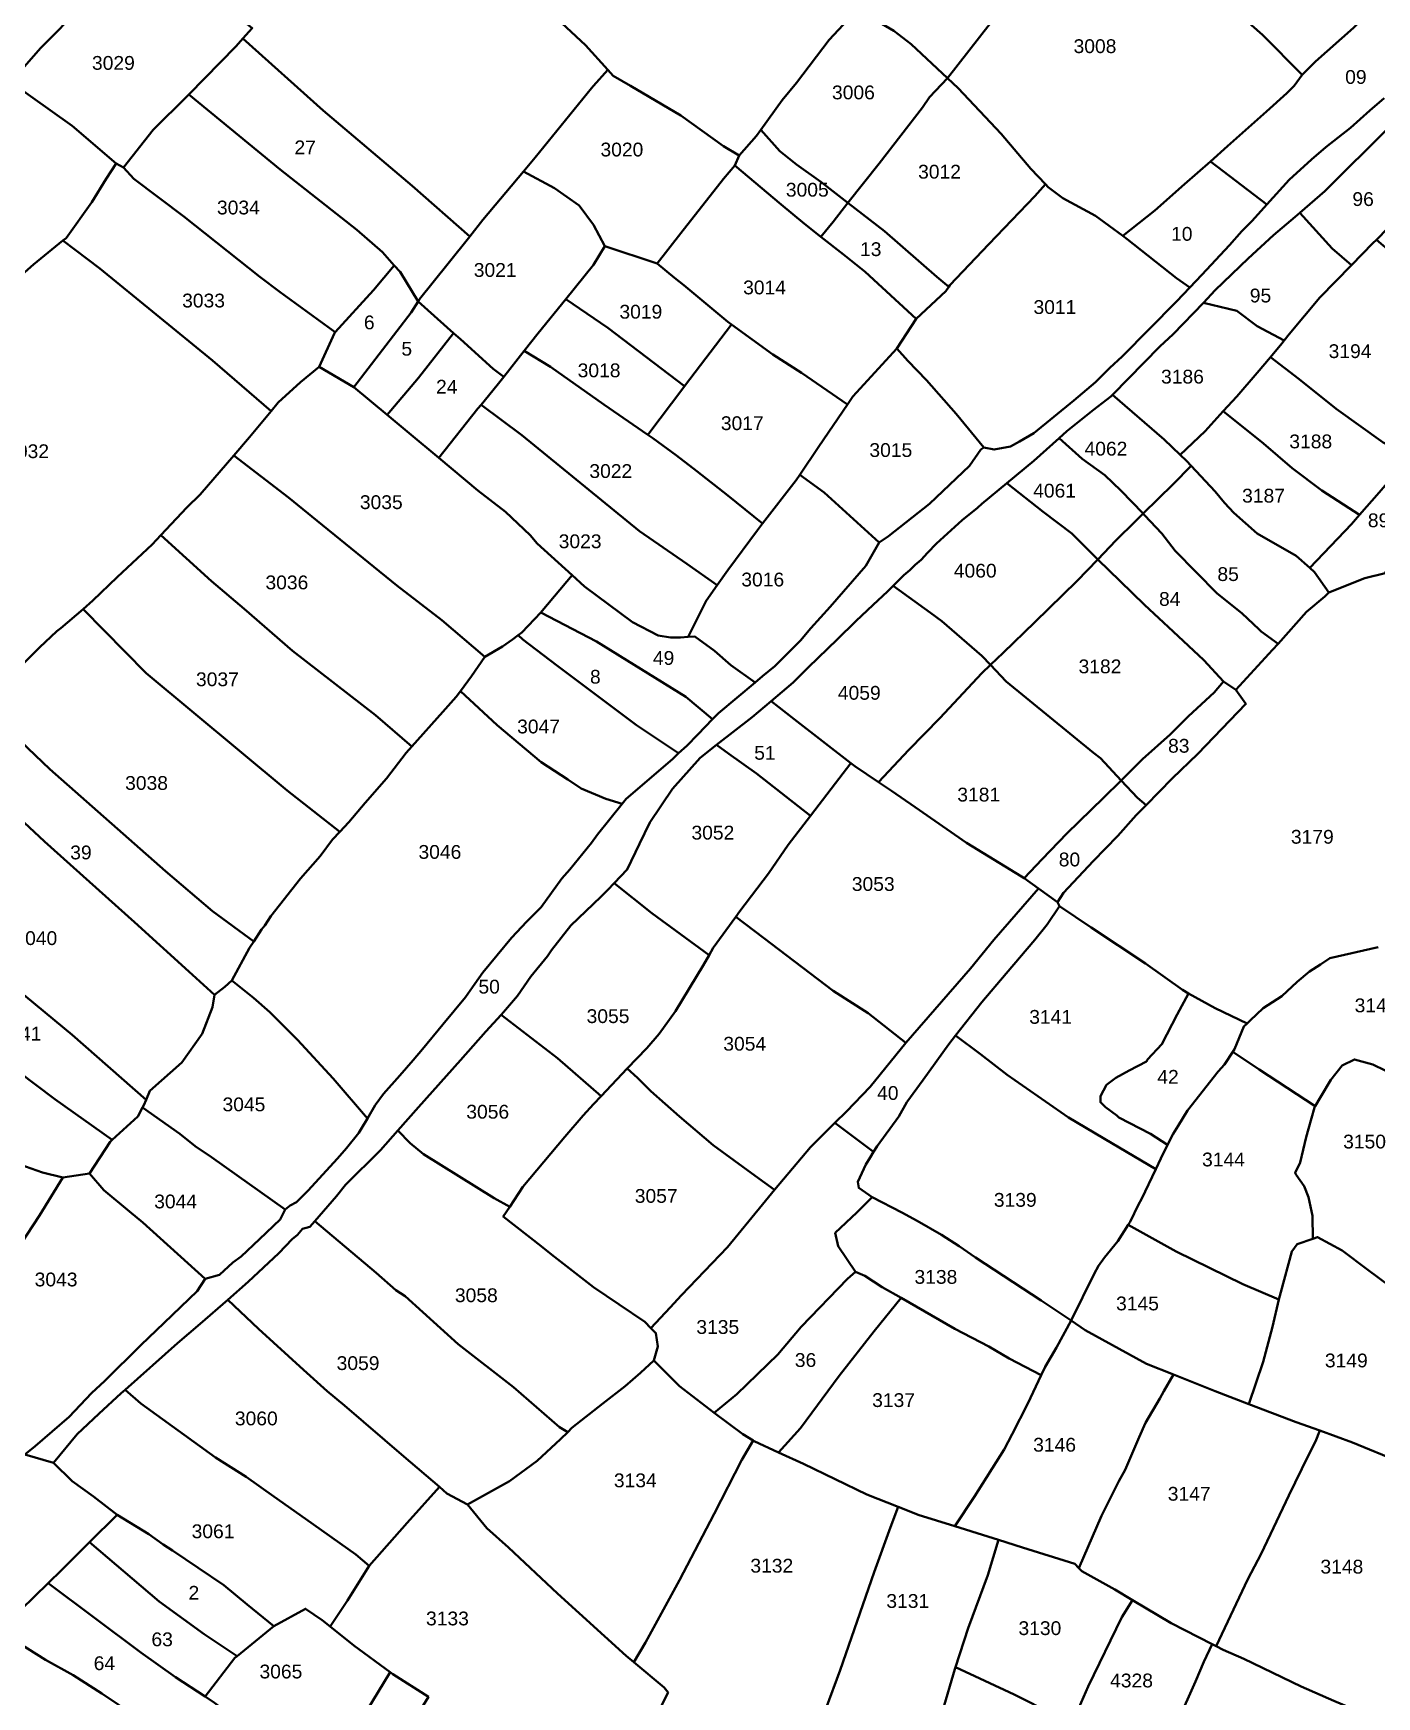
# Model space of a CAD drawing. Header units: inches. Extents: x -210528 to -96779, y -167010 to -59860.
# Drawn here: x -193927 to -181319, y -124539 to -108929 of the extents above; entities that cross this region are included whole.
import ezdxf

# ---------------------------------------------------------------- set-up
doc = ezdxf.new("R2010")
doc.units = ezdxf.units.IN
doc.header["$MEASUREMENT"] = 0
doc.layers.add('PDF7_Geometry', color=9, linetype='Continuous', true_color=0x808080)
doc.layers.add('PDF7_Text', color=7, linetype='Continuous', true_color=0xffffff)
doc.styles.add('PDF Arial', font='arial.ttf')

msp = doc.modelspace()

# ---------------------------------------------------------------- linework, layer by layer
at = {"layer": 'PDF7_Geometry', "color": 1, "lineweight": 40}
for points in [[(-184900, -107028), (-184775, -107095), (-184660, -107191), (-184592, -107248), (-184439, -107392), (-184093, -107737), (-184053, -107766), (-184189, -107910), (-184343, -108101), (-184718, -108542), (-184948, -108839), (-185346, -109350), (-185688, -109031), (-185852, -108906), (-186194, -108707), (-186034, -108360), (-186015, -108322), (-185963, -108262), (-185804, -108082), (-185554, -107804), (-185381, -107593), (-185227, -107392), (-185044, -107200)], [(-194417, -107321), (-194207, -107482), (-194137, -107535), (-193916, -107755), (-193260, -108426), (-193340, -108512), (-193484, -108685), (-193695, -108905), (-193859, -109068), (-194138, -109388), (-194589, -109058), (-194974, -108732), (-195278, -108531), (-195118, -108311), (-194695, -107678)], [(-182716, -107445), (-182420, -107728), (-182017, -108159), (-181738, -108523), (-181471, -108817), (-181536, -108878), (-181892, -109194), (-182017, -109319), (-182392, -108945), (-182728, -108648), (-183132, -108245), (-183314, -108034), (-183122, -107795), (-183018, -107705)], [(-192914, -108038), (-192446, -108417), (-191872, -108880), (-191961, -108979), (-192023, -109049), (-192468, -109503), (-192484, -109519), (-192802, -109835), (-193080, -110190), (-193148, -110151), (-193561, -109797), (-194138, -109388), (-193859, -109068), (-193695, -108905), (-193484, -108685), (-193340, -108512), (-193260, -108426), (-193119, -108273), (-193003, -108129)], [(-186194, -108707), (-185852, -108906), (-185688, -109031), (-185346, -109350), (-185516, -109529), (-185583, -109625), (-185987, -110152), (-186283, -110519), (-186535, -110325), (-186765, -110162), (-186919, -110037), (-187098, -109834), (-186900, -109558), (-186765, -109395), (-186457, -108992), (-186198, -108714)], [(-191961, -108979), (-191206, -109653), (-190370, -110362), (-189831, -110836), (-190033, -111091), (-190303, -111426), (-190314, -111445), (-190485, -111168), (-190539, -111108), (-190649, -110985), (-190889, -110774), (-191610, -110209), (-192468, -109503), (-192023, -109049)], [(-194138, -109388), (-193561, -109797), (-193148, -110151), (-193244, -110295), (-193378, -110515), (-193619, -110851), (-193649, -110875), (-193926, -111100), (-194119, -111272), (-194397, -111570), (-194413, -111602), (-194743, -111320), (-195276, -110878), (-195089, -110640), (-194974, -110439), (-194836, -110186), (-194801, -110122), (-194512, -109806), (-194397, -109672), (-194243, -109509)], [(-188535, -109273), (-188486, -109328), (-188322, -109423), (-187851, -109701), (-187448, -109989), (-187303, -110075), (-187342, -110171), (-187448, -110296), (-187851, -110804), (-188073, -111091), (-188563, -110928), (-188668, -110727), (-188803, -110545), (-189034, -110382), (-189327, -110227), (-189216, -110094), (-188688, -109443), (-188668, -109423)], [(-185346, -109350), (-185246, -109443), (-184843, -109874), (-184564, -110200), (-184426, -110346), (-184526, -110459), (-184958, -110909), (-185324, -111293), (-185334, -111308), (-185448, -111216), (-185939, -110785), (-186283, -110519), (-185987, -110152), (-185583, -109625), (-185516, -109529)], [(-192468, -109503), (-191610, -110209), (-190889, -110774), (-190649, -110985), (-190539, -111108), (-190735, -111340), (-191093, -111734), (-191610, -111359), (-191802, -111215), (-192513, -110650), (-192984, -110295), (-193080, -110190), (-192802, -109835), (-192484, -109519)], [(-187098, -109834), (-186919, -110037), (-186765, -110162), (-186535, -110325), (-186283, -110519), (-186419, -110698), (-186536, -110838), (-186688, -110718), (-186909, -110535), (-187342, -110171), (-187303, -110075), (-187140, -109893)], [(-181075, -109750), (-180738, -110028), (-180662, -110105), (-180614, -110119), (-180710, -110230), (-180777, -110297), (-180998, -110536), (-181322, -110868), (-181354, -110900), (-181557, -111107), (-181738, -110948), (-182039, -110613), (-181805, -110411), (-181200, -109808)], [(-193080, -110190), (-192984, -110295), (-192513, -110650), (-191802, -111215), (-191610, -111359), (-191093, -111734), (-191100, -111742), (-191245, -112059), (-191418, -112203), (-191629, -112394), (-191695, -112474), (-192244, -112001), (-193302, -111138), (-193649, -110875), (-193619, -110851), (-193378, -110515), (-193244, -110295), (-193148, -110151)], [(-187342, -110171), (-186909, -110535), (-186688, -110718), (-186536, -110838), (-186323, -111005), (-186121, -111168), (-185641, -111609), (-185823, -111887), (-186237, -112337), (-186287, -112412), (-186717, -112117), (-186987, -111944), (-187375, -111662), (-187409, -111638), (-187823, -111292), (-187909, -111225), (-188073, -111091), (-187851, -110804), (-187448, -110296)], [(-182880, -110132), (-182350, -110537), (-182488, -110689), (-182584, -110785), (-182699, -110919), (-182959, -111197), (-183072, -111315), (-183199, -111226), (-183661, -110862), (-183702, -110831), (-183401, -110593), (-183122, -110344)], [(-180614, -110119), (-180431, -110172), (-180344, -110210), (-180142, -110306), (-179777, -110565), (-179364, -110843), (-179176, -110991), (-179345, -111131), (-179527, -111332), (-180071, -111873), (-180095, -111897), (-180104, -111910), (-180373, -111706), (-180412, -111677), (-180681, -111456), (-180835, -111332), (-180892, -111284), (-181094, -111063), (-181322, -110868), (-180998, -110536), (-180777, -110297), (-180710, -110230)], [(-189327, -110227), (-189034, -110382), (-188803, -110545), (-188668, -110727), (-188563, -110928), (-188669, -111101), (-188929, -111423), (-189188, -111743), (-189319, -111910), (-189510, -112153), (-189611, -112078), (-189918, -111800), (-189983, -111742), (-190314, -111445), (-190303, -111426), (-190033, -111091), (-189831, -110836), (-189707, -110679)], [(-184426, -110346), (-184401, -110373), (-184266, -110478), (-183959, -110641), (-183702, -110831), (-183661, -110862), (-183199, -111226), (-183072, -111315), (-183199, -111446), (-183709, -111964), (-183824, -112069), (-183959, -112203), (-184161, -112376), (-184536, -112683), (-184670, -112759), (-184757, -112807), (-184910, -112836), (-185007, -112817), (-185266, -112500), (-185545, -112184), (-185718, -112002), (-185823, -111887), (-185641, -111609), (-185362, -111350), (-185334, -111308), (-185324, -111293), (-184958, -110909), (-184526, -110459)], [(-186283, -110519), (-185939, -110785), (-185448, -111216), (-185334, -111308), (-185362, -111350), (-185641, -111609), (-186121, -111168), (-186323, -111005), (-186536, -110838), (-186419, -110698)], [(-182039, -110613), (-181738, -110948), (-181557, -111107), (-181854, -111408), (-182142, -111753), (-182188, -111812), (-182440, -111677), (-182632, -111533), (-182946, -111458), (-182834, -111341), (-182526, -111044), (-182286, -110824), (-182084, -110651)], [(-188073, -111091), (-187909, -111225), (-187823, -111292), (-187409, -111638), (-187375, -111662), (-187815, -112240), (-188534, -111695), (-188929, -111423), (-188669, -111101), (-188563, -110928)], [(-190539, -111108), (-190485, -111168), (-190314, -111445), (-190380, -111551), (-190918, -112250), (-191245, -112059), (-191100, -111742), (-191093, -111734), (-190735, -111340)], [(-190314, -111445), (-189983, -111742), (-190312, -112164), (-190607, -112509), (-190918, -112250), (-190380, -111551)], [(-188929, -111423), (-188534, -111695), (-187815, -112240), (-187823, -112251), (-188159, -112697), (-188573, -112414), (-189072, -112059), (-189319, -111910), (-189188, -111743)], [(-182946, -111458), (-182632, -111533), (-182440, -111677), (-182188, -111812), (-182209, -111839), (-182316, -111968), (-182440, -112117), (-182632, -112338), (-182760, -112477), (-182930, -112664), (-183163, -112885), (-183315, -112740), (-183799, -112322), (-183353, -111868), (-183228, -111753)], [(-189983, -111742), (-189918, -111800), (-189611, -112078), (-189510, -112153), (-189572, -112231), (-189724, -112415), (-189755, -112452), (-190121, -112914), (-190399, -112682), (-190607, -112509), (-190312, -112164)], [(-187375, -111662), (-186987, -111944), (-186717, -112117), (-186287, -112412), (-186554, -112807), (-186733, -113074), (-186766, -113123), (-187082, -113530), (-187410, -113267), (-187698, -113037), (-187890, -112893), (-188111, -112730), (-188159, -112697), (-187823, -112251), (-187815, -112240)], [(-189319, -111910), (-189072, -112059), (-188573, -112414), (-188159, -112697), (-188111, -112730), (-187890, -112893), (-187698, -113037), (-187410, -113267), (-187082, -113530), (-187131, -113593), (-187410, -113967), (-187510, -114109), (-187794, -113909), (-188236, -113602), (-189342, -112701), (-189724, -112415), (-189572, -112231), (-189510, -112153)], [(-185823, -111887), (-185718, -112002), (-185545, -112184), (-185266, -112500), (-185007, -112817), (-185035, -112836), (-185141, -112989), (-185516, -113344), (-185901, -113650), (-185987, -113708), (-186506, -113238), (-186733, -113074), (-186554, -112807), (-186287, -112412), (-186237, -112337)], [(-190918, -112250), (-190607, -112509), (-190399, -112682), (-190121, -112914), (-189755, -113219), (-189495, -113420), (-189265, -113640), (-189198, -113717), (-188871, -114015), (-189150, -114350), (-189164, -114365), (-189342, -114551), (-189377, -114578), (-189428, -114618), (-189524, -114685), (-189688, -114781), (-190092, -114436), (-190514, -114110), (-191264, -113506), (-191533, -113286), (-192046, -112892), (-191898, -112720), (-191695, -112474), (-191629, -112394), (-191418, -112203), (-191245, -112059)], [(-182316, -111968), (-182046, -112175), (-181700, -112453), (-181258, -112769), (-180999, -112892), (-181296, -113239), (-181479, -113447), (-181835, -113220), (-182113, -113009), (-182382, -112779), (-182760, -112477), (-182632, -112338), (-182440, -112117)], [(-183799, -112322), (-183315, -112740), (-183163, -112885), (-183103, -112942), (-183061, -112987), (-183228, -113162), (-183511, -113436), (-183719, -113219), (-183872, -113076), (-184084, -112922), (-184300, -112729), (-184228, -112663), (-183978, -112462), (-183815, -112338)], [(-189724, -112415), (-189342, -112701), (-188236, -113602), (-187794, -113909), (-187510, -114109), (-187612, -114254), (-187781, -114594), (-187852, -114599), (-187948, -114599), (-188063, -114580), (-188304, -114455), (-188755, -114120), (-188871, -114015), (-189198, -113717), (-189265, -113640), (-189495, -113420), (-189755, -113219), (-190121, -112914), (-189755, -112452)], [(-182760, -112477), (-182382, -112779), (-182113, -113009), (-181835, -113220), (-181479, -113447), (-181556, -113536), (-181948, -113946), (-182075, -113833), (-182440, -113622), (-182661, -113430), (-182748, -113335), (-182834, -113229), (-183061, -112987), (-183103, -112942), (-183163, -112885), (-182930, -112664)], [(-184300, -112729), (-184084, -112922), (-183872, -113076), (-183719, -113219), (-183511, -113436), (-183584, -113507), (-183767, -113689), (-183935, -113866), (-184180, -113622), (-184449, -113421), (-184789, -113150), (-184536, -112941)], [(-192046, -112892), (-191533, -113286), (-191264, -113506), (-190514, -114110), (-190092, -114436), (-189688, -114781), (-189813, -114963), (-189917, -115102), (-189957, -115155), (-190082, -115298), (-190375, -115623), (-190716, -115327), (-191495, -114723), (-191947, -114330), (-192254, -114071), (-192729, -113639), (-192485, -113381), (-192360, -113257)], [(-183061, -112987), (-182834, -113229), (-182748, -113335), (-182661, -113430), (-182440, -113622), (-182075, -113833), (-181948, -113946), (-181902, -113986), (-181767, -114178), (-181806, -114216), (-181979, -114360), (-182245, -114658), (-182402, -114542), (-182421, -114523), (-182584, -114370), (-182815, -114188), (-183209, -113785), (-183334, -113622), (-183498, -113450), (-183511, -113436), (-183228, -113162)], [(-180999, -112892), (-180561, -113159), (-180768, -113383), (-181008, -113651), (-181181, -113872), (-181239, -113996), (-181431, -114044), (-181767, -114178), (-181902, -113986), (-181948, -113946), (-181556, -113536), (-181479, -113447), (-181296, -113239)], [(-186733, -113074), (-186506, -113238), (-185987, -113708), (-186112, -113928), (-186449, -114312), (-186631, -114513), (-186727, -114628), (-186968, -114868), (-187083, -114963), (-187153, -115022), (-187381, -114858), (-187535, -114724), (-187717, -114590), (-187781, -114594), (-187612, -114254), (-187510, -114109), (-187410, -113967), (-187131, -113593), (-187082, -113530), (-186766, -113123)], [(-184789, -113150), (-184449, -113421), (-184180, -113622), (-183935, -113866), (-184132, -114072), (-184526, -114456), (-184824, -114743), (-184944, -114857), (-185026, -114772), (-185401, -114446), (-185507, -114369), (-185857, -114115), (-185756, -114015), (-185699, -113967), (-185651, -113919), (-185593, -113871), (-185535, -113804), (-185449, -113718), (-185208, -113497), (-185064, -113382), (-185026, -113344)], [(-183511, -113436), (-183498, -113450), (-183334, -113622), (-183209, -113785), (-182815, -114188), (-182584, -114370), (-182421, -114523), (-182402, -114542), (-182245, -114658), (-182296, -114715), (-182642, -115089), (-182758, -115012), (-182940, -114811), (-183229, -114542), (-183498, -114293), (-183728, -114072), (-183935, -113866), (-183767, -113689), (-183584, -113507)], [(-192729, -113639), (-192254, -114071), (-191947, -114330), (-191495, -114723), (-190716, -115327), (-190375, -115623), (-190428, -115682), (-190611, -115921), (-190813, -116151), (-190966, -116333), (-191050, -116422), (-191543, -116036), (-192869, -114934), (-193460, -114332), (-193369, -114253), (-193139, -114033), (-192812, -113726)], [(-183935, -113866), (-183728, -114072), (-183498, -114293), (-183229, -114542), (-182940, -114811), (-182758, -115012), (-182844, -115117), (-183084, -115338), (-183257, -115510), (-183517, -115740), (-183717, -115940), (-183911, -115731), (-183978, -115683), (-184795, -115012), (-184944, -114857), (-184824, -114743), (-184526, -114456), (-184132, -114072)], [(-188871, -114015), (-188755, -114120), (-188304, -114455), (-188063, -114580), (-187948, -114599), (-187852, -114599), (-187781, -114594), (-187717, -114590), (-187535, -114724), (-187381, -114858), (-187153, -115022), (-187496, -115308), (-187551, -115366), (-187804, -115155), (-188640, -114637), (-189164, -114365), (-189150, -114350)], [(-185857, -114115), (-185507, -114369), (-185401, -114446), (-185026, -114772), (-184944, -114857), (-185026, -114935), (-185420, -115357), (-185709, -115654), (-185994, -115956), (-186218, -115807), (-186253, -115780), (-186785, -115366), (-187002, -115197), (-186795, -115021), (-186650, -114877), (-186381, -114618), (-186208, -114446), (-186045, -114293), (-185910, -114168)], [(-193460, -114332), (-192869, -114934), (-191543, -116036), (-191050, -116422), (-191120, -116496), (-191236, -116650), (-191418, -116861), (-191697, -117215), (-191755, -117301), (-191784, -117340), (-191858, -117451), (-192245, -117167), (-192687, -116793), (-193773, -115835), (-194396, -115242), (-194379, -115231), (-194263, -115087), (-193869, -114694), (-193706, -114541), (-193667, -114512)], [(-189164, -114365), (-188640, -114637), (-187804, -115155), (-187551, -115366), (-187689, -115510), (-187794, -115615), (-187871, -115686), (-188265, -115423), (-189015, -114858), (-189332, -114618), (-189377, -114578), (-189342, -114551)], [(-189377, -114578), (-189332, -114618), (-189015, -114858), (-188265, -115423), (-187871, -115686), (-187929, -115740), (-188362, -116113), (-188399, -116160), (-188554, -116113), (-188784, -116017), (-188909, -115931), (-189159, -115768), (-189573, -115423), (-189917, -115102), (-189813, -114963), (-189688, -114781), (-189524, -114685), (-189428, -114618)], [(-184944, -114857), (-184795, -115012), (-183978, -115683), (-183911, -115731), (-183717, -115940), (-183882, -116104), (-184228, -116440), (-184459, -116679), (-184628, -116859), (-184651, -116842), (-185170, -116526), (-185651, -116190), (-185872, -116037), (-185994, -115956), (-185709, -115654), (-185420, -115357), (-185026, -114935)], [(-182642, -115089), (-182546, -115223), (-182998, -115692), (-183238, -115922), (-183483, -116173), (-183565, -116104), (-183717, -115940), (-183517, -115740), (-183257, -115510), (-183084, -115338), (-182844, -115117), (-182758, -115012)], [(-189917, -115102), (-189573, -115423), (-189159, -115768), (-188909, -115931), (-188784, -116017), (-188554, -116113), (-188399, -116160), (-188631, -116449), (-188688, -116525), (-188890, -116775), (-188967, -116861), (-189160, -117129), (-189294, -117263), (-189438, -117417), (-189707, -117743), (-189784, -117848), (-189871, -117973), (-190082, -118231), (-190275, -118461), (-190361, -118567), (-190486, -118710), (-190640, -118883), (-190717, -118988), (-190791, -119114), (-191111, -118739), (-191447, -118375), (-191707, -118116), (-191861, -117982), (-192062, -117819), (-191899, -117512), (-191858, -117451), (-191784, -117340), (-191755, -117301), (-191697, -117215), (-191418, -116861), (-191236, -116650), (-191120, -116496), (-191050, -116422), (-190966, -116333), (-190813, -116151), (-190611, -115921), (-190428, -115682), (-190375, -115623), (-190082, -115298), (-189957, -115155)], [(-187002, -115197), (-186785, -115366), (-186253, -115780), (-186439, -116018), (-186634, -116273), (-187141, -115874), (-187400, -115692), (-187514, -115608), (-187179, -115347)], [(-194396, -115242), (-193773, -115835), (-192687, -116793), (-192245, -117167), (-191858, -117451), (-191899, -117512), (-192062, -117819), (-192130, -117876), (-192226, -117953), (-192466, -117733), (-192976, -117272), (-193821, -116515), (-194398, -115978), (-194820, -115618), (-194763, -115557), (-194629, -115394)], [(-194820, -115618), (-194398, -115978), (-193821, -116515), (-192976, -117272), (-192466, -117733), (-192226, -117953), (-192245, -118068), (-192341, -118317), (-192534, -118586), (-192832, -118854), (-192867, -118937), (-193562, -118327), (-194177, -117819), (-194494, -117589), (-194648, -117445), (-194956, -117215), (-195244, -116994), (-195455, -116841), (-195667, -116659), (-195513, -116448), (-195311, -116180), (-195080, -115902)], [(-187514, -115608), (-187400, -115692), (-187141, -115874), (-186634, -116273), (-186843, -116545), (-187026, -116813), (-187295, -117168), (-187332, -117219), (-187545, -117513), (-187585, -117581), (-188121, -117187), (-188476, -116905), (-188352, -116775), (-188237, -116535), (-188141, -116334), (-187929, -116018), (-187669, -115730)], [(-186253, -115780), (-186218, -115807), (-185994, -115956), (-185872, -116037), (-185651, -116190), (-185170, -116526), (-184651, -116842), (-184628, -116859), (-184492, -116956), (-184911, -117436), (-185132, -117705), (-185738, -118404), (-186093, -118126), (-186420, -117915), (-187074, -117417), (-187332, -117219), (-187295, -117168), (-187026, -116813), (-186843, -116545), (-186634, -116273), (-186439, -116018)], [(-183717, -115940), (-183565, -116104), (-183483, -116173), (-183575, -116267), (-183748, -116459), (-183979, -116699), (-184257, -116996), (-184315, -117082), (-184492, -116956), (-184628, -116859), (-184459, -116679), (-184228, -116440), (-183882, -116104)], [(-188476, -116905), (-188121, -117187), (-187585, -117581), (-187641, -117676), (-187900, -118107), (-188054, -118318), (-188170, -118452), (-188352, -118644), (-188597, -118902), (-189006, -118548), (-189537, -118141), (-189515, -118116), (-189381, -117963), (-189256, -117781), (-189102, -117589), (-189063, -117532), (-188881, -117302), (-188602, -117033), (-188535, -116966)], [(-184492, -116956), (-184315, -117082), (-184296, -117120), (-184411, -117293), (-184527, -117436), (-184796, -117753), (-185026, -118021), (-185272, -118335), (-185334, -118414), (-185574, -118749), (-185728, -118960), (-185805, -119094), (-186007, -119372), (-186042, -119427), (-186404, -119155), (-186295, -119046), (-186074, -118816), (-185738, -118404), (-185132, -117705), (-184911, -117436)], [(-187332, -117219), (-187074, -117417), (-186420, -117915), (-186093, -118126), (-185738, -118404), (-186074, -118816), (-186295, -119046), (-186404, -119155), (-186632, -119382), (-186970, -119783), (-187151, -119650), (-187545, -119363), (-187862, -119094), (-188131, -118855), (-188256, -118730), (-188352, -118644), (-188170, -118452), (-188054, -118318), (-187900, -118107), (-187641, -117676), (-187585, -117581), (-187545, -117513)], [(-184296, -117120), (-183998, -117322), (-183488, -117657), (-183142, -117906), (-183085, -117939), (-183191, -118136), (-183335, -118414), (-183469, -118558), (-183479, -118577), (-183642, -118663), (-183767, -118730), (-183854, -118798), (-183912, -118903), (-183912, -118960), (-183863, -119008), (-183758, -119085), (-183739, -119104), (-183441, -119258), (-183281, -119361), (-183345, -119488), (-183392, -119587), (-183806, -119344), (-184210, -119104), (-184786, -118702), (-185036, -118510), (-185272, -118335), (-185026, -118021), (-184796, -117753), (-184527, -117436), (-184411, -117293)], [(-194494, -117589), (-194177, -117819), (-193562, -118327), (-192867, -118937), (-192889, -118988), (-192901, -119010), (-192947, -119093), (-193186, -119314), (-193725, -118930), (-194417, -118413), (-194864, -118084), (-194763, -117943)], [(-192062, -117819), (-191861, -117982), (-191707, -118116), (-191447, -118375), (-191111, -118739), (-190791, -119114), (-190842, -119199), (-190871, -119247), (-190986, -119391), (-191073, -119487), (-191351, -119793), (-191457, -119899), (-191515, -119928), (-191563, -119966), (-192255, -119477), (-192409, -119372), (-192553, -119256), (-192901, -119010), (-192889, -118988), (-192867, -118937), (-192832, -118854), (-192534, -118586), (-192341, -118317), (-192245, -118068), (-192226, -117953), (-192130, -117876)], [(-183085, -117939), (-182835, -118079), (-182536, -118221), (-182566, -118251), (-182652, -118462), (-182670, -118488), (-182748, -118606), (-182806, -118673), (-183095, -119037), (-183181, -119181), (-183229, -119258), (-183281, -119361), (-183441, -119258), (-183739, -119104), (-183758, -119085), (-183863, -119008), (-183912, -118960), (-183912, -118903), (-183854, -118798), (-183767, -118730), (-183642, -118663), (-183479, -118577), (-183469, -118558), (-183335, -118414), (-183191, -118136)], [(-193186, -119314), (-193206, -119333), (-193399, -119630), (-193649, -119668), (-193841, -119621), (-194052, -119544), (-194264, -119371), (-194466, -119227), (-194600, -119103), (-194965, -118767), (-195167, -118576), (-195081, -118413), (-194975, -118240), (-194864, -118084), (-194417, -118413), (-193725, -118930)], [(-189537, -118141), (-189006, -118548), (-188597, -118902), (-188670, -118979), (-188766, -119084), (-188939, -119286), (-189333, -119755), (-189456, -119942), (-189602, -119861), (-190265, -119448), (-190390, -119343), (-190505, -119225), (-190313, -119008), (-189919, -118567), (-189679, -118298)], [(-185272, -118335), (-185036, -118510), (-184786, -118702), (-184210, -119104), (-183806, -119344), (-183392, -119587), (-183527, -119871), (-183556, -119919), (-183633, -120082), (-183652, -120112), (-183748, -120264), (-183873, -120417), (-183931, -120494), (-183969, -120571), (-184187, -121009), (-184469, -120820), (-185084, -120417), (-185238, -120312), (-185402, -120206), (-185632, -120072), (-185776, -119995), (-186055, -119852), (-186180, -119765), (-186190, -119708), (-186113, -119545), (-186074, -119478), (-186042, -119427), (-186007, -119372), (-185805, -119094), (-185728, -118960), (-185574, -118749), (-185334, -118414)], [(-182670, -118488), (-182422, -118654), (-181896, -118997), (-181903, -119009), (-181960, -119210), (-181980, -119287), (-182037, -119526), (-182085, -119622), (-182076, -119641), (-181999, -119747), (-181960, -119852), (-181922, -120025), (-181918, -120241), (-182066, -120293), (-182114, -120360), (-182220, -120743), (-182236, -120812), (-182576, -120667), (-183200, -120360), (-183652, -120112), (-183633, -120082), (-183556, -119919), (-183527, -119871), (-183392, -119587), (-183345, -119488), (-183281, -119361), (-183229, -119258), (-183181, -119181), (-183095, -119037), (-182806, -118673), (-182748, -118606)], [(-188352, -118644), (-188256, -118730), (-188131, -118855), (-187862, -119094), (-187545, -119363), (-187151, -119650), (-186970, -119783), (-187084, -119919), (-187411, -120321), (-187843, -120771), (-187949, -120886), (-188130, -121080), (-188189, -121021), (-188670, -120695), (-189064, -120388), (-189160, -120311), (-189516, -120033), (-189456, -119942), (-189333, -119755), (-188939, -119286), (-188766, -119084), (-188670, -118979), (-188597, -118902)], [(-192901, -119010), (-192553, -119256), (-192409, -119372), (-192255, -119477), (-191563, -119966), (-191611, -120062), (-191803, -120244), (-191976, -120407), (-192053, -120464), (-192178, -120579), (-192313, -120618), (-192899, -120090), (-193024, -119985), (-193264, -119784), (-193399, -119630), (-193206, -119333), (-193186, -119314), (-192947, -119093)], [(-190505, -119225), (-190390, -119343), (-190265, -119448), (-189602, -119861), (-189456, -119942), (-189516, -120033), (-189160, -120311), (-189064, -120388), (-188670, -120695), (-188189, -121021), (-188130, -121080), (-188083, -121126), (-188064, -121251), (-188103, -121385), (-188228, -121500), (-188372, -121624), (-188583, -121787), (-188872, -122017), (-188911, -122057), (-188987, -122008), (-189420, -121634), (-189939, -121231), (-190438, -120781), (-190525, -120723), (-190708, -120560), (-191286, -120076), (-191082, -119841), (-190996, -119736), (-190669, -119410)], [(-186404, -119155), (-186042, -119427), (-186074, -119478), (-186113, -119545), (-186190, -119708), (-186180, -119765), (-186055, -119852), (-186199, -119995), (-186401, -120187), (-186372, -120312), (-186209, -120551), (-186286, -120618), (-186719, -121069), (-186940, -121327), (-187324, -121701), (-187536, -121874), (-187862, -121624), (-188103, -121385), (-188064, -121251), (-188083, -121126), (-188130, -121080), (-187949, -120886), (-187843, -120771), (-187411, -120321), (-187084, -119919), (-186970, -119783), (-186632, -119382)], [(-193399, -119630), (-193264, -119784), (-193024, -119985), (-192899, -120090), (-192313, -120618), (-192390, -120733), (-192697, -121030), (-192918, -121240), (-193255, -121576), (-193380, -121691), (-193591, -121911), (-193909, -122189), (-194007, -122266), (-194043, -122256), (-194226, -122112), (-194562, -121863), (-194850, -121633), (-194774, -121441), (-194543, -121058), (-194293, -120675), (-194101, -120378), (-193870, -120023), (-193649, -119668)], [(-186055, -119852), (-185776, -119995), (-185632, -120072), (-185402, -120206), (-185238, -120312), (-185084, -120417), (-184469, -120820), (-184187, -121009), (-184325, -121261), (-184431, -121443), (-184469, -121523), (-184767, -121366), (-184960, -121251), (-185277, -121088), (-185783, -120796), (-185959, -120695), (-186123, -120590), (-186209, -120551), (-186372, -120312), (-186401, -120187), (-186199, -119995)], [(-191286, -120076), (-190708, -120560), (-190525, -120723), (-190438, -120781), (-189939, -121231), (-189420, -121634), (-188987, -122008), (-188911, -122057), (-188978, -122123), (-189199, -122324), (-189458, -122516), (-189852, -122736), (-190045, -122631), (-190116, -122570), (-190448, -122285), (-191006, -121806), (-191169, -121672), (-191390, -121471), (-191813, -121087), (-192101, -120814), (-191909, -120646), (-191621, -120378), (-191496, -120244), (-191448, -120205), (-191400, -120148), (-191332, -120129)], [(-183652, -120112), (-183200, -120360), (-182576, -120667), (-182236, -120812), (-182297, -121069), (-182384, -121395), (-182519, -121793), (-182835, -121673), (-183226, -121516), (-183479, -121414), (-184056, -121098), (-184187, -121009), (-183969, -120571), (-183931, -120494), (-183873, -120417), (-183748, -120264)], [(-186209, -120551), (-186123, -120590), (-185959, -120695), (-185783, -120796), (-186036, -121107), (-186363, -121529), (-186728, -122018), (-186933, -122246), (-187161, -122142), (-187170, -122136), (-187267, -122075), (-187536, -121874), (-187324, -121701), (-186940, -121327), (-186719, -121069), (-186286, -120618)], [(-192101, -120814), (-191813, -121087), (-191390, -121471), (-191169, -121672), (-191006, -121806), (-190448, -122285), (-190116, -122570), (-190419, -122908), (-190775, -123311), (-190900, -123205), (-191371, -122870), (-191669, -122659), (-191928, -122477), (-192217, -122295), (-192918, -121787), (-193065, -121659), (-192572, -121221), (-192361, -121039)], [(-185783, -120796), (-185277, -121088), (-184960, -121251), (-184767, -121366), (-184469, -121523), (-184594, -121788), (-184739, -122075), (-184816, -122219), (-185094, -122660), (-185279, -122938), (-185623, -122832), (-185690, -122804), (-185811, -122756), (-186104, -122641), (-186699, -122353), (-186933, -122246), (-186728, -122018), (-186363, -121529), (-186036, -121107)], [(-184187, -121009), (-184056, -121098), (-183479, -121414), (-183226, -121516), (-183316, -121673), (-183354, -121740), (-183489, -121970), (-183547, -122104), (-183681, -122411), (-183739, -122516), (-183902, -122842), (-184114, -123331), (-184152, -123293), (-184643, -123139), (-184868, -123066), (-184969, -123034), (-185279, -122938), (-185094, -122660), (-184816, -122219), (-184739, -122075), (-184594, -121788), (-184469, -121523), (-184431, -121443), (-184325, -121261)], [(-187536, -121874), (-187267, -122075), (-187170, -122136), (-187276, -122315), (-187536, -122823), (-187863, -123445), (-188180, -124030), (-188291, -124215), (-188363, -124155), (-189007, -123570), (-189468, -123139), (-189670, -122956), (-189852, -122736), (-189458, -122516), (-189199, -122324), (-188978, -122123), (-188911, -122057), (-188872, -122017), (-188583, -121787), (-188372, -121624), (-188228, -121500), (-188103, -121385), (-187862, -121624)], [(-183226, -121516), (-182835, -121673), (-182519, -121793), (-182076, -121961), (-181852, -122042), (-181893, -122143), (-181961, -122277), (-182143, -122651), (-182403, -123197), (-182528, -123437), (-182827, -124063), (-182863, -124045), (-183249, -123849), (-183611, -123632), (-183778, -123532), (-184085, -123360), (-184114, -123331), (-183902, -122842), (-183739, -122516), (-183681, -122411), (-183547, -122104), (-183489, -121970), (-183354, -121740), (-183316, -121673)], [(-193065, -121659), (-192918, -121787), (-192217, -122295), (-191928, -122477), (-191669, -122659), (-191371, -122870), (-190900, -123205), (-190775, -123311), (-190977, -123637), (-191142, -123879), (-191217, -123819), (-191371, -123713), (-191669, -123876), (-191919, -123675), (-192140, -123493), (-192621, -123167), (-192707, -123109), (-192842, -123014), (-193140, -122831), (-193361, -122659), (-193563, -122515), (-193736, -122343), (-193514, -122074), (-193313, -121883), (-193101, -121691)], [(-193140, -122831), (-192842, -123014), (-192707, -123109), (-192621, -123167), (-192140, -123493), (-191919, -123675), (-191669, -123876), (-192014, -124157), (-192323, -123953), (-192746, -123646), (-193399, -123090)], [(-193399, -123090), (-192746, -123646), (-192323, -123953), (-192014, -124157), (-192034, -124173), (-192314, -124538), (-192592, -124355), (-192919, -124125), (-193788, -123474), (-193659, -123349)], [(-184868, -123066), (-184643, -123139), (-184152, -123293), (-184114, -123331), (-184085, -123360), (-183778, -123532), (-183611, -123632), (-183710, -123791), (-184028, -124443), (-184180, -124794), (-184354, -124702), (-184720, -124519), (-185271, -124261), (-185152, -123896), (-184969, -123398)], [(-193788, -123474), (-192919, -124125), (-192592, -124355), (-192314, -124538), (-192227, -124595), (-191833, -124892), (-191804, -124998), (-191994, -125275), (-192227, -125161), (-192775, -124873), (-192967, -124720), (-193284, -124509), (-193553, -124336), (-193813, -124192), (-194149, -123981), (-194178, -123943), (-194043, -123723)], [(-191669, -123876), (-191371, -123713), (-191217, -123819), (-191142, -123879), (-190919, -124058), (-190579, -124309), (-190746, -124586), (-190996, -124998), (-191327, -125600), (-191737, -125400), (-191994, -125275), (-191804, -124998), (-191833, -124892), (-192227, -124595), (-192314, -124538), (-192034, -124173), (-192014, -124157)], [(-183611, -123632), (-183249, -123849), (-182863, -124045), (-182941, -124213), (-183018, -124395), (-183351, -125139), (-183605, -125027), (-184066, -124855), (-184140, -124816), (-184180, -124794), (-184028, -124443), (-183710, -123791)], [(-182863, -124045), (-182827, -124063), (-182759, -124098), (-182567, -124184), (-182028, -124443), (-181721, -124577), (-181417, -124705), (-181500, -124884), (-181596, -125133), (-181793, -125614), (-181855, -125766), (-181872, -125807), (-182307, -125612), (-182441, -125554), (-182836, -125382), (-182999, -125315), (-183065, -125281), (-183278, -125171), (-183351, -125139), (-183018, -124395), (-182941, -124213)], [(-190579, -124309), (-190554, -124327), (-190219, -124540), (-190333, -124729), (-190775, -125477), (-190965, -125794), (-191304, -125611), (-191327, -125600), (-190996, -124998), (-190746, -124586)], [(-185271, -124261), (-184720, -124519), (-184354, -124702), (-184180, -124794), (-184140, -124816), (-184335, -125075), (-184624, -125459), (-184797, -125679), (-184801, -125704), (-184989, -125650), (-185277, -125535), (-185577, -125362), (-185441, -124845), (-185393, -124673), (-185277, -124280)]]:
    msp.add_lwpolyline(points, close=True, dxfattribs=at)
for points in [[(-189235, -108580), (-188745, -109040), (-188535, -109273), (-188668, -109423), (-188688, -109443), (-189216, -110094), (-189327, -110227), (-189707, -110679), (-189831, -110836), (-190370, -110362), (-191206, -109653), (-191961, -108979), (-191872, -108880)], [(-186198, -108714), (-186457, -108992), (-186765, -109395), (-186900, -109558), (-187098, -109834), (-187140, -109893), (-187303, -110075), (-187448, -109989), (-187851, -109701), (-188322, -109423), (-188486, -109328), (-188535, -109273), (-188745, -109040), (-189235, -108580)], [(-181248, -109539), (-181382, -109654), (-181565, -109817), (-181796, -109999), (-181930, -110114), (-182142, -110306), (-182350, -110537), (-182880, -110132), (-182718, -109990), (-182353, -109664), (-182161, -109491), (-182094, -109424), (-182017, -109319), (-181892, -109194), (-181536, -108878), (-181471, -108817), (-181238, -108600)], [(-182728, -108648), (-182392, -108945), (-182017, -109319), (-182094, -109424), (-182161, -109491), (-182353, -109664), (-182718, -109990), (-182880, -110132), (-183122, -110344), (-183401, -110593), (-183702, -110831), (-183959, -110641), (-184266, -110478), (-184401, -110373), (-184426, -110346), (-184564, -110200), (-184843, -109874), (-185246, -109443), (-185346, -109350), (-184948, -108839)], [(-181200, -109808), (-181805, -110411), (-182039, -110613), (-182084, -110651), (-182286, -110824), (-182526, -111044), (-182834, -111341), (-182946, -111458), (-183228, -111753), (-183353, -111868), (-183799, -112322), (-183815, -112338), (-183978, -112462), (-184228, -112663), (-184300, -112729), (-184536, -112941), (-184789, -113150), (-185026, -113344), (-185064, -113382), (-185208, -113497), (-185449, -113718), (-185535, -113804), (-185593, -113871), (-185651, -113919), (-185699, -113967), (-185756, -114015), (-185857, -114115), (-185910, -114168), (-186045, -114293), (-186208, -114446), (-186381, -114618), (-186650, -114877), (-186795, -115021), (-187002, -115197), (-187179, -115347), (-187514, -115608), (-187669, -115730), (-187929, -116018), (-188141, -116334), (-188237, -116535), (-188352, -116775), (-188476, -116905), (-188535, -116966), (-188602, -117033), (-188881, -117302), (-189063, -117532), (-189102, -117589), (-189256, -117781), (-189381, -117963), (-189515, -118116), (-189537, -118141), (-189679, -118298), (-189919, -118567), (-190313, -119008), (-190505, -119225), (-190669, -119410), (-190996, -119736), (-191082, -119841), (-191286, -120076), (-191332, -120129), (-191400, -120148), (-191448, -120205), (-191496, -120244), (-191621, -120378), (-191909, -120646), (-192101, -120814), (-192361, -121039), (-192572, -121221), (-193065, -121659), (-193101, -121691), (-193313, -121883), (-193514, -122074), (-193736, -122343), (-194007, -122266), (-193909, -122189), (-193591, -121911), (-193380, -121691), (-193255, -121576), (-192918, -121240), (-192697, -121030), (-192390, -120733), (-192313, -120618), (-192178, -120579), (-192053, -120464), (-191976, -120407), (-191803, -120244), (-191611, -120062), (-191563, -119966), (-191515, -119928), (-191457, -119899), (-191351, -119793), (-191073, -119487), (-190986, -119391), (-190871, -119247), (-190842, -119199), (-190791, -119114), (-190717, -118988), (-190640, -118883), (-190486, -118710), (-190361, -118567), (-190275, -118461), (-190082, -118231), (-189871, -117973), (-189784, -117848), (-189707, -117743), (-189438, -117417), (-189294, -117263), (-189160, -117129), (-188967, -116861), (-188890, -116775), (-188688, -116525), (-188631, -116449), (-188399, -116160), (-188362, -116113), (-187929, -115740), (-187871, -115686), (-187794, -115615), (-187689, -115510), (-187551, -115366), (-187496, -115308), (-187153, -115022), (-187083, -114963), (-186968, -114868), (-186727, -114628), (-186631, -114513), (-186449, -114312), (-186112, -113928), (-185987, -113708), (-185901, -113650), (-185516, -113344), (-185141, -112989), (-185035, -112836), (-185007, -112817), (-184910, -112836), (-184757, -112807), (-184670, -112759), (-184536, -112683), (-184161, -112376), (-183959, -112203), (-183824, -112069), (-183709, -111964), (-183199, -111446), (-183072, -111315), (-182959, -111197), (-182699, -110919), (-182584, -110785), (-182488, -110689), (-182350, -110537), (-182142, -110306), (-181930, -110114), (-181796, -109999), (-181565, -109817), (-181382, -109654), (-181248, -109539)], [(-194119, -111272), (-193926, -111100), (-193649, -110875), (-193302, -111138), (-192244, -112001), (-191695, -112474), (-191898, -112720), (-192046, -112892), (-192360, -113257), (-192485, -113381), (-192729, -113639), (-192812, -113726), (-193139, -114033), (-193369, -114253), (-193460, -114332), (-193667, -114512), (-193706, -114541), (-193869, -114694), (-194263, -115087)], [(-181258, -112769), (-181700, -112453), (-182046, -112175), (-182316, -111968), (-182209, -111839), (-182188, -111812), (-182142, -111753), (-181854, -111408), (-181557, -111107), (-181354, -110900), (-181322, -110868), (-181094, -111063)], [(-181306, -117504), (-181758, -117609), (-181845, -117667), (-181951, -117734), (-182066, -117830), (-182210, -117964), (-182383, -118079), (-182508, -118194), (-182536, -118221), (-182835, -118079), (-183085, -117939), (-183142, -117906), (-183488, -117657), (-183998, -117322), (-184296, -117120), (-184315, -117082), (-184257, -116996), (-183979, -116699), (-183748, -116459), (-183575, -116267), (-183483, -116173), (-183238, -115922), (-182998, -115692), (-182546, -115223), (-182642, -115089), (-182296, -114715), (-182245, -114658), (-181979, -114360), (-181806, -114216), (-181767, -114178), (-181431, -114044), (-181239, -113996)], [(-181239, -118664), (-181355, -118606), (-181528, -118558), (-181643, -118616), (-181749, -118750), (-181845, -118913), (-181896, -118997), (-182422, -118654), (-182670, -118488), (-182652, -118462), (-182566, -118251), (-182536, -118221), (-182508, -118194), (-182383, -118079), (-182210, -117964), (-182066, -117830), (-181951, -117734), (-181845, -117667), (-181758, -117609), (-181306, -117504)], [(-180990, -120839), (-181403, -120533), (-181643, -120351), (-181874, -120226), (-181918, -120241), (-181922, -120025), (-181960, -119852), (-181999, -119747), (-182076, -119641), (-182085, -119622), (-182037, -119526), (-181980, -119287), (-181960, -119210), (-181903, -119009), (-181896, -118997), (-181845, -118913), (-181749, -118750), (-181643, -118616), (-181528, -118558), (-181355, -118606), (-181239, -118664)], [(-181105, -122335), (-181547, -122152), (-181852, -122042), (-182076, -121961), (-182519, -121793), (-182384, -121395), (-182297, -121069), (-182236, -120812), (-182220, -120743), (-182114, -120360), (-182066, -120293), (-181918, -120241), (-181874, -120226), (-181643, -120351), (-181403, -120533), (-180990, -120839)], [(-181721, -124577), (-182028, -124443), (-182567, -124184), (-182759, -124098), (-182827, -124063), (-182528, -123437), (-182403, -123197), (-182143, -122651), (-181961, -122277), (-181893, -122143), (-181852, -122042), (-181547, -122152), (-181105, -122335), (-180673, -122488), (-180259, -122622), (-180298, -122728), (-180394, -122900), (-180461, -123063), (-180586, -123370), (-180740, -123734), (-180865, -124050), (-180990, -124338), (-181203, -124788)], [(-188036, -124634), (-187969, -124500), (-188007, -124452), (-188291, -124215), (-188180, -124030), (-187863, -123445), (-187536, -122823), (-187276, -122315), (-187170, -122136), (-187161, -122142), (-186933, -122246), (-186699, -122353), (-186104, -122641), (-185811, -122756), (-185883, -122947), (-186036, -123369), (-186354, -124289), (-186488, -124653)], [(-190219, -124540), (-190554, -124327), (-190579, -124309), (-190919, -124058), (-191142, -123879), (-190977, -123637), (-190775, -123311), (-190419, -122908), (-190116, -122570), (-190045, -122631), (-189852, -122736), (-189670, -122956), (-189468, -123139), (-189007, -123570), (-188363, -124155), (-188291, -124215), (-188007, -124452), (-187969, -124500), (-188036, -124634)], [(-186488, -124653), (-186354, -124289), (-186036, -123369), (-185883, -122947), (-185811, -122756), (-185690, -122804), (-185623, -122832), (-185279, -122938), (-184969, -123034), (-184868, -123066), (-184969, -123398), (-185152, -123896), (-185271, -124261), (-185277, -124280), (-185393, -124673)]]:
    msp.add_lwpolyline(points, dxfattribs=at)

# ---------------------------------------------------------------- texts
at = {"layer": 'PDF7_Text', "color": 4, "attachment_point": 7, "rotation": 359.9925, "style": 'PDF Arial'}
for s, insert, char_height in [('3008', (-184164, -109117), 129.4), ('3029', (-193376, -109274), 129.4), ('3006', (-186431, -109551), 129.4), ('09', (-181615, -109406), 129.4), ('27', (-191476, -110065), 129.4), ('3020', (-188604, -110087), 129.4), ('3012', (-185623, -110295), 129.4), ('3005', (-186864, -110464), 129.4), ('3034', (-192203, -110631), 129.4), ('96', (-181547, -110552), 129.4), ('10', (-183249, -110878), 129.4), ('13', (-186168, -111022), 129.4), ('3021', (-189793, -111217), 129.4), ('3014', (-187265, -111381), 129.4), ('3033', (-192530, -111504), 129.4), ('3011', (-184540, -111565), 129.4), ('95', (-182510, -111457), 129.4), ('6', (-190824, -111709), 129), ('3019', (-188426, -111609), 129.4), ('5', (-190472, -111956), 129), ('3194', (-181770, -111979), 129.4), ('3018', (-188818, -112159), 129.4), ('24', (-190147, -112311), 129.4), ('3186', (-183343, -112218), 129.4), ('3017', (-187474, -112655), 129.4), ('3188', (-182139, -112826), 129.4), ('3032', (-194181, -112918), 129.4), ('3015', (-186080, -112907), 129.4), ('4062', (-184061, -112894), 129.4), ('3022', (-188708, -113104), 129.4), ('4061', (-184543, -113288), 129.4), ('3035', (-190862, -113396), 129.4), ('3187', (-182582, -113335), 129.4), ('89', (-181402, -113566), 129.4), ('3023', (-188996, -113763), 129.4), ('4060', (-185288, -114039), 129.4), ('85', (-182814, -114071), 129.4), ('3036', (-191748, -114149), 129.4), ('3016', (-187282, -114122), 129.4), ('84', (-183362, -114304), 129.4), ('49', (-188112, -114858), 129.4), ('3182', (-184117, -114937), 129.4), ('3037', (-192400, -115058), 129.4), ('8', (-188702, -115034), 129), ('4059', (-186376, -115185), 129.4), ('3047', (-189386, -115501), 129.4), ('51', (-187161, -115748), 129.4), ('83', (-183277, -115682), 129.4), ('3038', (-193065, -116031), 129.4), ('3181', (-185255, -116140), 129.4), ('3052', (-187750, -116497), 129.4), ('3179', (-182124, -116536), 129.4), ('39', (-193580, -116683), 129.4), ('3046', (-190312, -116678), 129.4), ('80', (-184303, -116749), 129.4), ('3053', (-186245, -116979), 129.4), ('3040', (-194104, -117487), 129.4), ('50', (-189749, -117942), 129.4), ('3143', (-181526, -118118), 129.4), ('3055', (-188734, -118219), 129.4), ('3141', (-184580, -118226), 129.4), ('41', (-194052, -118382), 129.4), ('3054', (-187451, -118478), 129.4), ('42', (-183378, -118787), 129.4), ('3045', (-192151, -119047), 129.4), ('40', (-186008, -118940), 129.4), ('3056', (-189863, -119116), 129.4), ('3150', (-181634, -119396), 129.4), ('3144', (-182958, -119564), 129.4), ('3044', (-192792, -119958), 129.4), ('3057', (-188282, -119906), 129.4), ('3139', (-184912, -119943), 129.4), ('3043', (-193914, -120690), 129.4), ('3138', (-185657, -120666), 129.4), ('3058', (-189970, -120838), 129.4), ('3145', (-183765, -120915), 129.4), ('3135', (-187704, -121136), 129.4), ('3059', (-191080, -121475), 129.4), ('36', (-186780, -121446), 129.4), ('3149', (-181805, -121450), 129.4), ('3137', (-186054, -121822), 129.4), ('3060', (-192035, -121994), 129.4), ('3146', (-184543, -122241), 129.4), ('3134', (-188478, -122575), 129.4), ('3147', (-183280, -122701), 129.4), ('3061', (-192441, -123053), 129.4), ('3132', (-187197, -123376), 129.4), ('3148', (-181847, -123385), 129.4), ('2', (-192470, -123628), 129), ('3131', (-185921, -123707), 129.4), ('3133', (-190241, -123871), 129.4), ('63', (-192818, -124067), 129.4), ('3130', (-184681, -123962), 129.4), ('64', (-193360, -124291), 129.4), ('3065', (-191804, -124369), 129.4), ('4328', (-183821, -124453), 129.4)]:
    msp.add_mtext(s, dxfattribs=dict(at, insert=insert, char_height=char_height))

doc.saveas('drawing.dxf')
